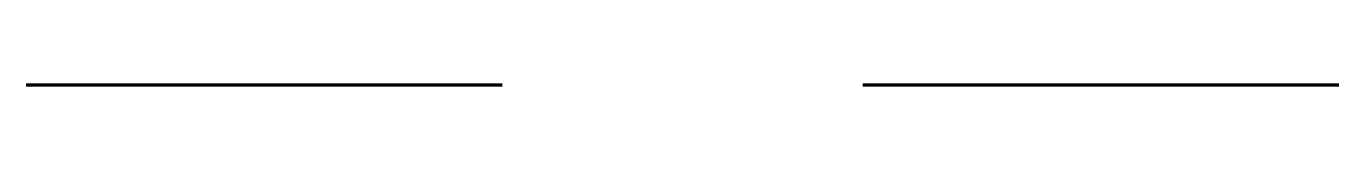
# Model space of a CAD drawing. Extents: x -4.88 to 4.88, y 1.76 to 8.3.
# Drawn here: x -4.88 to 4.88, y 1.76 to 1.77 of the extents above.
import ezdxf

# ---------------------------------------------------------------- set-up
doc = ezdxf.new("R2010")
doc.units = 0
doc.layers.add('PROP', color=1, linetype='CONTINUOUS')

msp = doc.modelspace()

# ---------------------------------------------------------------- linework, layer by layer
at = {"layer": 'PROP'}
for points in [[(-1.34, 1.77, -0.08), (-4.3616, 1.77, -1.3316), (-4.88, 1.77, -0.08), (-1.8584, 1.77, 1.1716)], [(-1.8584, 1.77, 1.1716), (-4.88, 1.77, -0.08), (-4.3616, 1.77, 1.1716), (-3.11, 1.77, 1.69)], [(-4.3616, 1.76, -1.3316), (-3.11, 1.76, -1.85), (-1.8584, 1.76, -1.3316), (-4.88, 1.76, -0.08)], [(-4.88, 1.76, -0.08), (-1.8584, 1.76, -1.3316), (-1.34, 1.76, -0.08), (-4.3616, 1.76, 1.1716)], [(-1.8584, 1.77, -1.3316), (-3.11, 1.77, -1.85), (-4.3616, 1.77, -1.3316), (-1.34, 1.77, -0.08)], [(-4.3616, 1.76, 1.1716), (-1.34, 1.76, -0.08), (-1.8584, 1.76, 1.1716), (-3.11, 1.76, 1.69)], [(4.3616, 1.77, 1.1716), (1.34, 1.77, -0.08), (1.8584, 1.77, 1.1716), (3.11, 1.77, 1.69)], [(4.88, 1.77, -0.08), (1.8584, 1.77, -1.3316), (1.34, 1.77, -0.08), (4.3616, 1.77, 1.1716)], [(1.8584, 1.76, -1.3316), (3.11, 1.76, -1.85), (4.3616, 1.76, -1.3316), (1.34, 1.76, -0.08)], [(1.34, 1.76, -0.08), (4.3616, 1.76, -1.3316), (4.88, 1.76, -0.08), (1.8584, 1.76, 1.1716)], [(4.3616, 1.77, -1.3316), (3.11, 1.77, -1.85), (1.8584, 1.77, -1.3316), (4.88, 1.77, -0.08)], [(1.8584, 1.76, 1.1716), (4.88, 1.76, -0.08), (4.3616, 1.76, 1.1716), (3.11, 1.76, 1.69)]]:
    msp.add_3dface(points, dxfattribs=at)

doc.saveas('drawing.dxf')
